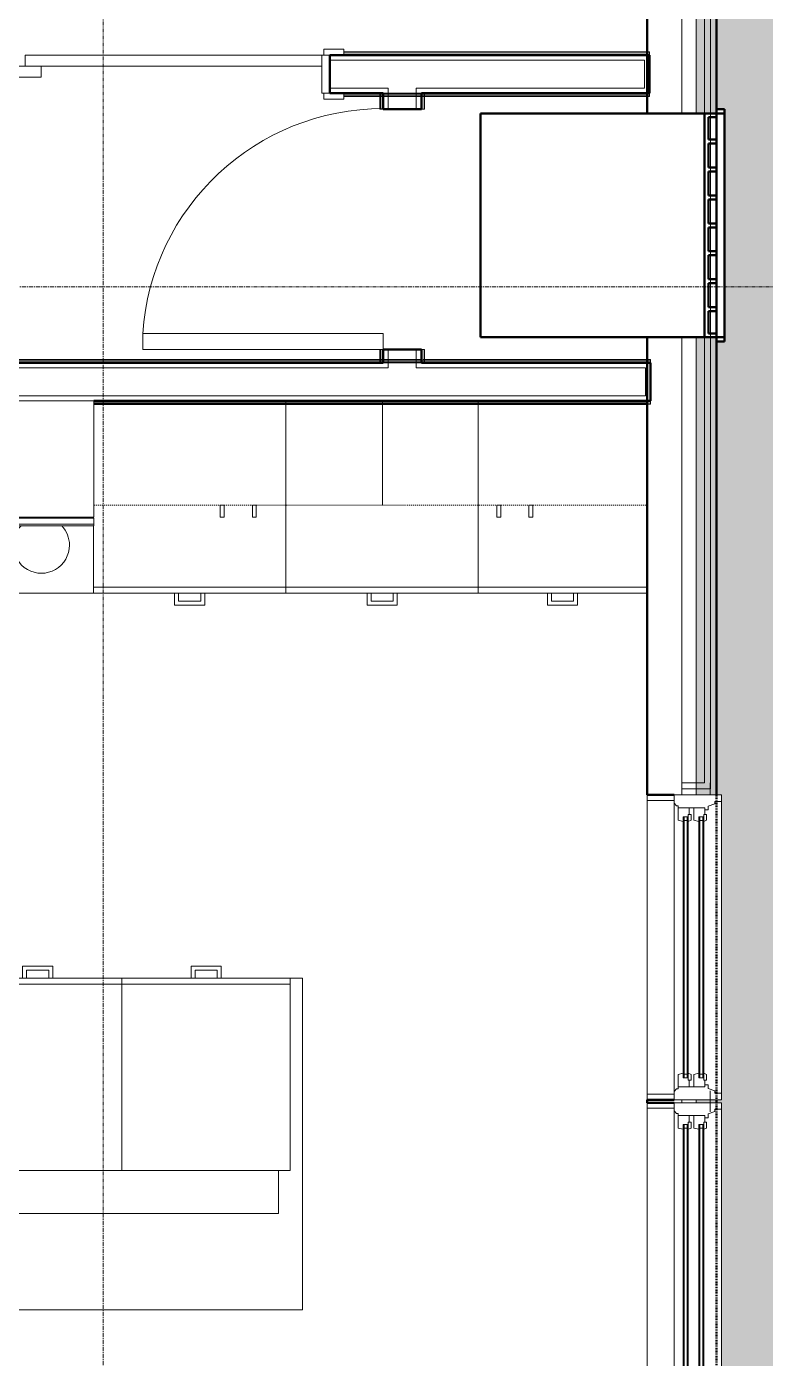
# Model space of a CAD drawing. Header units: inches. Extents: x -4235 to -464, y 9706 to 12425.
# Drawn here: x -2182.9 to -2090.7, y 11401.5 to 11567.6 of the extents above; entities that cross this region are included whole.
import ezdxf

# ---------------------------------------------------------------- set-up
doc = ezdxf.new("R2010")
doc.units = ezdxf.units.IN
doc.header["$MEASUREMENT"] = 0
for name, pattern in [('Dash', [0.25, 0.125, -0.125]), ('Dash 1_16_', [0.125, 0.0625, -0.0625]), ('Grid Line 1_2_', [0.875, 0.5, -0.125, 0.125, -0.125])]:
    doc.linetypes.add(name, pattern=pattern)
for name, color, linetype, lineweight in [('0-1', 7, 'Continuous', 5), ('0-2', 10, 'Continuous', 9), ('A-DOOR-1', 7, 'Continuous', 9), ('A-DOOR-2', 90, 'Continuous', 20), ('A-DOOR-FRAM-1', 90, 'Continuous', 20), ('A-FLOR-PATT-1', 9, 'Continuous', 9), ('A-GENM', 5, 'Continuous', 9), ('A-GENM-5', 5, 'Continuous', 50), ('A-GLAZ-1', 151, 'Continuous', 9), ('A-GLAZ-2', 151, 'Continuous', 20), ('A-WALL-1', 250, 'Continuous', 50), ('A-WALL-2', 50, 'Continuous', 13), ('A-WALL-3', 10, 'Continuous', 9), ('A-WALL-4', 254, 'Continuous', 9), ('A-WALL-5', 7, 'Continuous', 9), ('A-WALL-6', 113, 'Continuous', 9), ('A-WALL-7', 113, 'Continuous', 50), ('C-PROP-LINE-1', 91, 'Dash 1_16_', 50), ('Q-CASE-1', 254, 'Continuous', 9), ('Q-CASE-2', 7, 'Continuous', 9), ('Q-CASE-3', 10, 'Continuous', 9), ('Q-CASE-4', 7, 'Dash', 9), ('Q-SPCQ-1', 7, 'Continuous', 9), ('S-GRID-1', 1, 'Grid Line 1_2_', 9)]:
    doc.layers.add(name, color=color, linetype=linetype, lineweight=lineweight)

# ---------------------------------------------------------------- blocks, each defined once
blk = doc.blocks.new('Basic Wall _ INT - W4BØF - _5_8 GYP - 2X4 WOOD_BATT_ - 5_8 GYP_ - ___-2695084-BACKGROUND - 1ST FLOOR')
at = {"layer": 'A-WALL-3'}
for p, q in [((-2138.76, 11526.05), (-2138.67, 11526.05)), ((-2138.65, 11526.05), (-2138.58, 11526.05)), ((-2138.56, 11526.05), (-2138.52, 11526.05)), ((-2138.37, 11526.05), (-2133.62, 11526.05)), ((-2133.62, 11525.7), (-2138.37, 11525.7)), ((-2133.47, 11526.05), (-2133.42, 11526.05)), ((-2133.4, 11526.05), (-2133.33, 11526.05)), ((-2133.3, 11526.05), (-2133.21, 11526.05)), ((-2105.45, 11526.05), (-2105.03, 11526.05)), ((-2105.03, 11525.7), (-2105.45, 11525.7)), ((-2105.03, 11526.05), (-2105.03, 11526.11)), ((-2105.03, 11525.91), (-2105.03, 11526.05)), ((-2105.03, 11525.84), (-2105.03, 11525.9)), ((-2105.03, 11525.7), (-2105.03, 11525.72))]:
    blk.add_line(p, q, dxfattribs=at)
at = {"layer": 'A-WALL-4'}
for p, q in [((-2138.37, 11525.7), (-2298.92, 11525.7)), ((-2298.5, 11526.05), (-2138.79, 11526.05)), ((-2138.76, 11526.11), (-2138.67, 11526.11)), ((-2138.64, 11526.11), (-2138.58, 11526.11)), ((-2138.37, 11526.11), (-2133.62, 11526.11)), ((-2133.62, 11525.82), (-2138.37, 11525.82)), ((-2105.45, 11525.7), (-2133.62, 11525.7)), ((-2133.4, 11526.11), (-2133.33, 11526.11)), ((-2133.3, 11526.11), (-2133.21, 11526.11)), ((-2133.21, 11526.05), (-2105.45, 11526.05)), ((-2105.45, 11526.11), (-2105.03, 11526.11)), ((-2105.03, 11525.82), (-2105.45, 11525.82)), ((-2105.03, 11526.11), (-2105.03, 11525.99)), ((-2105.03, 11525.99), (-2105.03, 11525.82)), ((-2105.03, 11525.82), (-2105.03, 11525.81)), ((-2105.03, 11525.81), (-2105.03, 11525.76)), ((-2105.03, 11525.76), (-2105.03, 11525.74)), ((-2105.03, 11525.74), (-2105.03, 11525.7))]:
    blk.add_line(p, q, dxfattribs=at)
at = {"layer": 'A-WALL-5'}
for p, q in [((-2138.37, 11525.82), (-2298.92, 11525.82)), ((-2298.5, 11526.11), (-2138.79, 11526.11)), ((-2105.45, 11525.82), (-2133.62, 11525.82)), ((-2133.21, 11526.11), (-2105.45, 11526.11))]:
    blk.add_line(p, q, dxfattribs=at)
blk = doc.blocks.new('Basic Wall _ INT - W4BØF - _5_8 GYP - 2X4 WOOD_BATT_ - 5_8 GYP_ - ___-2695085-BACKGROUND - 1ST FLOOR')
at = {"layer": 'A-WALL-3'}
for p, q in [((-2105.45, 11520.95), (-2174.45, 11520.95)), ((-2174.45, 11520.82), (-2105.45, 11520.82)), ((-2105.03, 11520.95), (-2105.45, 11520.95)), ((-2105.03, 11520.93), (-2105.03, 11520.95)), ((-2105.03, 11520.75), (-2105.03, 11520.81)), ((-2105.03, 11520.6), (-2105.03, 11520.74)), ((-2174.45, 11520.6), (-2105.45, 11520.6)), ((-2105.45, 11520.6), (-2105.03, 11520.6)), ((-2105.03, 11520.54), (-2105.03, 11520.6))]:
    blk.add_line(p, q, dxfattribs=at)
at = {"layer": 'A-WALL-4'}
for p, q in [((-2105.45, 11520.82), (-2105.03, 11520.82)), ((-2105.03, 11520.95), (-2105.03, 11520.91)), ((-2105.03, 11520.91), (-2105.03, 11520.87)), ((-2105.03, 11520.87), (-2105.03, 11520.83)), ((-2105.03, 11520.83), (-2105.03, 11520.82)), ((-2105.03, 11520.82), (-2105.03, 11520.54)), ((-2174.45, 11520.54), (-2105.03, 11520.54))]:
    blk.add_line(p, q, dxfattribs=at)
blk = doc.blocks.new('Basic Wall _ INT - W4BØF - _5_8 GYP - 2X4 WOOD_BATT_ - 5_8 GYP_ - ___-2695090-BACKGROUND - 1ST FLOOR')
at = {"layer": 'A-WALL-3'}
for p, q in [((-2105.45, 11564.45), (-2105.15, 11564.45)), ((-2105.15, 11564.1), (-2105.45, 11564.1)), ((-2105.15, 11564.45), (-2105.15, 11564.51)), ((-2105.15, 11564.31), (-2105.15, 11564.45)), ((-2105.15, 11564.24), (-2105.15, 11564.3)), ((-2105.15, 11564.1), (-2105.15, 11564.12))]:
    blk.add_line(p, q, dxfattribs=at)
at = {"layer": 'A-WALL-4'}
for p, q in [((-2143.27, 11564.45), (-2105.45, 11564.45)), ((-2105.45, 11564.1), (-2143.27, 11564.1)), ((-2105.45, 11564.51), (-2105.15, 11564.51)), ((-2105.15, 11564.22), (-2105.45, 11564.22)), ((-2105.15, 11564.51), (-2105.15, 11564.22)), ((-2105.15, 11564.22), (-2105.15, 11564.18)), ((-2105.15, 11564.18), (-2105.15, 11564.14)), ((-2105.15, 11564.14), (-2105.15, 11564.1))]:
    blk.add_line(p, q, dxfattribs=at)
at = {"layer": 'A-WALL-5'}
for p, q in [((-2143.27, 11564.51), (-2105.45, 11564.51)), ((-2105.45, 11564.22), (-2143.27, 11564.22))]:
    blk.add_line(p, q, dxfattribs=at)
blk = doc.blocks.new('Basic Wall _ INT - W4BØF - _5_8 GYP - 2X4 WOOD_BATT_ - 5_8 GYP_ - ___-2695091-BACKGROUND - 1ST FLOOR')
at = {"layer": 'A-WALL-3'}
for p, q in [((-2143.27, 11559.35), (-2145.02, 11559.35)), ((-2138.79, 11559), (-2138.69, 11559)), ((-2138.67, 11559), (-2138.59, 11559)), ((-2138.58, 11559), (-2138.53, 11559)), ((-2133.62, 11559.35), (-2138.37, 11559.35)), ((-2138.37, 11559), (-2133.62, 11559)), ((-2133.48, 11559), (-2133.43, 11559)), ((-2133.42, 11559), (-2133.35, 11559)), ((-2133.33, 11559), (-2133.23, 11559)), ((-2105.15, 11559.35), (-2105.45, 11559.35)), ((-2105.45, 11559), (-2105.15, 11559)), ((-2105.15, 11559.33), (-2105.15, 11559.35)), ((-2105.15, 11559.15), (-2105.15, 11559.21)), ((-2105.15, 11559), (-2105.15, 11559.14)), ((-2105.15, 11558.94), (-2105.15, 11559))]:
    blk.add_line(p, q, dxfattribs=at)
at = {"layer": 'A-WALL-4'}
for p, q in [((-2138.37, 11559.35), (-2143.27, 11559.35)), ((-2143.27, 11559), (-2138.79, 11559)), ((-2138.79, 11558.94), (-2138.69, 11558.94)), ((-2138.67, 11558.94), (-2138.6, 11558.94)), ((-2138.58, 11558.94), (-2138.53, 11558.94)), ((-2138.37, 11559.22), (-2137.79, 11559.22)), ((-2138.37, 11558.94), (-2133.62, 11558.94)), ((-2137.75, 11559.22), (-2134.25, 11559.22)), ((-2134.21, 11559.22), (-2133.62, 11559.22)), ((-2105.45, 11559.35), (-2133.62, 11559.35)), ((-2133.48, 11558.94), (-2133.43, 11558.94)), ((-2133.42, 11558.94), (-2133.35, 11558.94)), ((-2133.33, 11558.94), (-2133.23, 11558.94)), ((-2133.21, 11559), (-2105.45, 11559)), ((-2105.45, 11559.22), (-2105.15, 11559.22)), ((-2105.45, 11558.94), (-2105.15, 11558.94)), ((-2105.15, 11559.35), (-2105.15, 11559.31)), ((-2105.15, 11559.31), (-2105.15, 11559.25)), ((-2105.15, 11559.25), (-2105.15, 11559.22)), ((-2105.15, 11559.22), (-2105.15, 11559.2)), ((-2105.15, 11559.2), (-2105.15, 11558.94))]:
    blk.add_line(p, q, dxfattribs=at)
at = {"layer": 'A-WALL-5'}
for p, q in [((-2143.27, 11559.22), (-2138.37, 11559.22)), ((-2143.27, 11558.94), (-2138.79, 11558.94)), ((-2133.62, 11559.22), (-2105.45, 11559.22)), ((-2133.21, 11558.94), (-2105.45, 11558.94))]:
    blk.add_line(p, q, dxfattribs=at)
blk = doc.blocks.new('Basic Wall _ INT - W4BØF - _5_8 GYP - 2X4 WOOD_BATT_ - 5_8 GYP_ - ___-2695092-BACKGROUND - 1ST FLOOR')
at = {"layer": 'A-WALL-3'}
for p, q in [((-2138.72, 11559.35), (-2138.79, 11559.35)), ((-2138.79, 11559.35), (-2138.5, 11559.35)), ((-2138.58, 11559.35), (-2138.72, 11559.35)), ((-2138.72, 11559.15), (-2138.72, 11559.2)), ((-2138.72, 11559.06), (-2138.72, 11559.13)), ((-2138.72, 11558.94), (-2138.72, 11559.04)), ((-2138.51, 11559.35), (-2138.58, 11559.35)), ((-2138.5, 11559.35), (-2138.44, 11559.35)), ((-2138.37, 11559.35), (-2138.4, 11559.35)), ((-2138.5, 11525.7), (-2138.79, 11525.7)), ((-2138.79, 11525.7), (-2138.72, 11525.7)), ((-2138.72, 11526.01), (-2138.72, 11526.11)), ((-2138.72, 11525.92), (-2138.72, 11525.99)), ((-2138.72, 11525.85), (-2138.72, 11525.9)), ((-2138.72, 11525.7), (-2138.58, 11525.7)), ((-2138.58, 11525.7), (-2138.51, 11525.7)), ((-2138.44, 11525.7), (-2138.5, 11525.7)), ((-2138.4, 11525.7), (-2138.37, 11525.7))]:
    blk.add_line(p, q, dxfattribs=at)
at = {"layer": 'A-WALL-4'}
for p, q in [((-2138.79, 11559.15), (-2138.79, 11559.2)), ((-2138.79, 11559.06), (-2138.79, 11559.13)), ((-2138.79, 11558.94), (-2138.79, 11559.04)), ((-2138.72, 11557.35), (-2138.72, 11558.94)), ((-2138.44, 11559.35), (-2138.42, 11559.35)), ((-2138.42, 11559.35), (-2138.37, 11559.35)), ((-2138.37, 11559.35), (-2138.37, 11557.35)), ((-2138.79, 11557.35), (-2138.72, 11557.35)), ((-2138.72, 11557.35), (-2138.58, 11557.35)), ((-2138.58, 11557.35), (-2138.51, 11557.35)), ((-2138.4, 11557.35), (-2138.37, 11557.35)), ((-2138.72, 11527.35), (-2138.79, 11527.35)), ((-2138.58, 11527.35), (-2138.72, 11527.35)), ((-2138.72, 11526.11), (-2138.72, 11527.35)), ((-2138.51, 11527.35), (-2138.58, 11527.35)), ((-2138.37, 11527.35), (-2138.4, 11527.35)), ((-2138.37, 11527.35), (-2138.37, 11525.7)), ((-2138.79, 11526.01), (-2138.79, 11526.11)), ((-2138.79, 11525.92), (-2138.79, 11525.99)), ((-2138.79, 11525.85), (-2138.79, 11525.9)), ((-2138.42, 11525.7), (-2138.44, 11525.7)), ((-2138.37, 11525.7), (-2138.42, 11525.7))]:
    blk.add_line(p, q, dxfattribs=at)
at = {"layer": 'A-WALL-5'}
for p, q in [((-2138.79, 11557.35), (-2138.79, 11558.94)), ((-2138.5, 11559.35), (-2138.5, 11557.35)), ((-2138.5, 11557.35), (-2138.79, 11557.35)), ((-2138.42, 11557.35), (-2138.5, 11557.35)), ((-2138.37, 11557.35), (-2138.42, 11557.35)), ((-2138.79, 11527.35), (-2138.5, 11527.35)), ((-2138.79, 11526.11), (-2138.79, 11527.35)), ((-2138.5, 11527.35), (-2138.5, 11525.7)), ((-2138.5, 11527.35), (-2138.42, 11527.35)), ((-2138.42, 11527.35), (-2138.37, 11527.35))]:
    blk.add_line(p, q, dxfattribs=at)
blk = doc.blocks.new('Basic Wall _ INT - W4BØF - _5_8 GYP - 2X4 WOOD_BATT_ - 5_8 GYP_ - ___-2695093-BACKGROUND - 1ST FLOOR')
at = {"layer": 'A-WALL-3'}
for p, q in [((-2133.6, 11559.35), (-2133.62, 11559.35)), ((-2133.56, 11559.35), (-2133.5, 11559.35)), ((-2133.5, 11559.35), (-2133.21, 11559.35)), ((-2133.42, 11559.35), (-2133.48, 11559.35)), ((-2133.27, 11559.35), (-2133.42, 11559.35)), ((-2133.21, 11559.35), (-2133.27, 11559.35)), ((-2133.27, 11559.06), (-2133.27, 11559.12)), ((-2133.27, 11558.94), (-2133.27, 11559.02)), ((-2133.62, 11525.7), (-2133.6, 11525.7)), ((-2133.5, 11525.7), (-2133.56, 11525.7)), ((-2133.21, 11525.7), (-2133.5, 11525.7)), ((-2133.48, 11525.7), (-2133.42, 11525.7)), ((-2133.42, 11525.7), (-2133.27, 11525.7)), ((-2133.27, 11526.01), (-2133.27, 11526.11)), ((-2133.27, 11525.91), (-2133.27, 11525.99)), ((-2133.27, 11525.85), (-2133.27, 11525.9)), ((-2133.27, 11525.7), (-2133.21, 11525.7))]:
    blk.add_line(p, q, dxfattribs=at)
at = {"layer": 'A-WALL-4'}
for p, q in [((-2133.62, 11559.35), (-2133.58, 11559.35)), ((-2133.62, 11559.35), (-2133.62, 11557.35)), ((-2133.58, 11559.35), (-2133.56, 11559.35)), ((-2133.27, 11557.35), (-2133.27, 11558.94)), ((-2133.21, 11559.06), (-2133.21, 11559.12)), ((-2133.21, 11558.94), (-2133.21, 11559.02)), ((-2133.62, 11557.35), (-2133.6, 11557.35)), ((-2133.48, 11557.35), (-2133.42, 11557.35)), ((-2133.42, 11557.35), (-2133.27, 11557.35)), ((-2133.27, 11557.35), (-2133.21, 11557.35)), ((-2133.6, 11527.35), (-2133.62, 11527.35)), ((-2133.62, 11527.35), (-2133.62, 11525.7)), ((-2133.42, 11527.35), (-2133.48, 11527.35)), ((-2133.27, 11527.35), (-2133.42, 11527.35)), ((-2133.21, 11527.35), (-2133.27, 11527.35)), ((-2133.27, 11526.11), (-2133.27, 11527.35)), ((-2133.58, 11525.7), (-2133.62, 11525.7)), ((-2133.56, 11525.7), (-2133.58, 11525.7)), ((-2133.21, 11526.01), (-2133.21, 11526.11)), ((-2133.21, 11525.91), (-2133.21, 11525.99)), ((-2133.21, 11525.85), (-2133.21, 11525.9))]:
    blk.add_line(p, q, dxfattribs=at)
at = {"layer": 'A-WALL-5'}
for p, q in [((-2133.5, 11557.35), (-2133.5, 11559.35)), ((-2133.21, 11557.35), (-2133.21, 11558.94)), ((-2133.58, 11557.35), (-2133.62, 11557.35)), ((-2133.5, 11557.35), (-2133.58, 11557.35)), ((-2133.21, 11557.35), (-2133.5, 11557.35)), ((-2133.62, 11527.35), (-2133.58, 11527.35)), ((-2133.58, 11527.35), (-2133.5, 11527.35)), ((-2133.5, 11525.7), (-2133.5, 11527.35)), ((-2133.5, 11527.35), (-2133.21, 11527.35)), ((-2133.21, 11526.11), (-2133.21, 11527.35))]:
    blk.add_line(p, q, dxfattribs=at)
blk = doc.blocks.new('SWING - SINGLE - FLUSH - 30_ x 70_ - MAGIC PAK DOOR - ACOUSTICAL SEAL - IN CLOSET-3199408-BACKGROUND - 1ST FLOOR')
at = {"layer": 'A-DOOR-1'}
blk.add_arc((15, -2.375), 30.067, 180, 266.18593, dxfattribs=at)
at = {"layer": 'A-DOOR-2'}
for p, q in [((13, -2.375), (13, -32.375)), ((15, -2.375), (13, -2.375)), ((15, -2.375), (15, -32.375)), ((15, -32.375), (13, -32.375))]:
    blk.add_line(p, q, dxfattribs=at)
blk = doc.blocks.new('SLIDING - FLUSH - 6-0 x 6-8-3203588-BACKGROUND - 1ST FLOOR')
at = {"layer": 'A-DOOR-1'}
for p, q in [((-38.75, 3.25), (-36.25, 3.25)), ((-38.75, 2.5), (-38.75, 3.25)), ((-36.25, 2.5), (-38.75, 2.5)), ((-36.25, 3.25), (-36.25, 2.5)), ((36.25, 3.25), (38.75, 3.25)), ((36.25, 2.5), (36.25, 3.25)), ((38.75, 2.5), (36.25, 2.5)), ((38.75, 3.25), (38.75, 2.5)), ((-38.75, -2.25), (-36.25, -2.25)), ((-38.75, -3), (-38.75, -2.25)), ((-36.25, -3), (-38.75, -3)), ((-36.25, -2.25), (-36.25, -3)), ((36.25, -2.25), (38.75, -2.25)), ((36.25, -3), (36.25, -2.25)), ((38.75, -3), (36.25, -3)), ((38.75, -2.25), (38.75, -3))]:
    blk.add_line(p, q, dxfattribs=at)
at = {"layer": 'A-DOOR-2'}
for p, q in [((-1, -0.875), (-1, 0.5)), ((-1, 0.5), (36, 0.5)), ((36, 0.5), (36, -0.875)), ((-36, -2.25), (-36, -0.875)), ((-36, -0.875), (1, -0.875)), ((36, -0.875), (-1, -0.875)), ((1, -0.875), (1, -2.25)), ((1, -2.25), (-36, -2.25))]:
    blk.add_line(p, q, dxfattribs=at)
at = {"layer": 'A-DOOR-FRAM-1'}
for p, q in [((-37, -2.25), (-37, 2.5)), ((-37, 2.5), (-36, 2.5)), ((-36, 2.5), (-36, -2.25)), ((36, 2.5), (37, 2.5)), ((36, -2.25), (36, 2.5)), ((37, 2.5), (37, -2.25)), ((-36, -2.25), (-37, -2.25)), ((37, -2.25), (36, -2.25))]:
    blk.add_line(p, q, dxfattribs=at)
blk = doc.blocks.new('Range - 24_ x 30_-V43-BACKGROUND - 1ST FLOOR')
at = {"layer": 'Q-SPCQ-1'}
blk.add_line((29.82, -22), (30, -22), dxfattribs=at)
for centre, radius, start, end in [((6.5, -6), 3.5, 360, 180), ((23.5, -6), 3, 0, 180), ((6.5, -6), 3.5, 180, 223.5665), ((6.5, -6), 3.5, 316.3873, 0), ((23.5, -6), 3, 180, 233.8773), ((23.5, -6), 3, 306.1227, 0), ((6.5, -6), 3.5, 261.0228, 278.9772)]:
    blk.add_arc(centre, radius, start, end, dxfattribs=at)
blk = doc.blocks.new('Base Cabinet 3 Drawer 230 - Base Cabinet 3 Drawer 230 24_-2554933-BACKGROUND - 1ST FLOOR')
at = {"layer": 'Q-CASE-1'}
for p, q in [((12.74, -0.38), (12.74, -23.25)), ((-11.26, -14.61), (-11.26, -14.49)), ((-11.26, -23.25), (-11.26, -15.6)), ((-11.26, -23.25), (-11.26, -24)), ((12.74, -23.25), (-11.26, -23.25)), ((12.74, -24), (12.74, -23.25)), ((-11.26, -24), (12.74, -24)), ((-1.14, -24), (-0.64, -24)), ((2.61, -24), (2.11, -24))]:
    blk.add_line(p, q, dxfattribs=at)
at = {"layer": 'Q-CASE-2'}
for p, q in [((-1.14, -24), (-1.14, -25.5)), ((-0.64, -25), (-0.64, -24)), ((2.11, -24), (2.11, -25)), ((2.61, -25.5), (2.61, -24)), ((-1.14, -25.5), (2.61, -25.5)), ((2.11, -25), (-0.64, -25))]:
    blk.add_line(p, q, dxfattribs=at)
at = {"layer": 'Q-CASE-3'}
for p, q in [((-11.2, 0), (12.74, 0)), ((12.74, 0), (12.74, -0.38)), ((-1.14, -24), (-0.64, -24)), ((-1.14, -24), (-0.64, -24)), ((2.61, -24), (2.11, -24)), ((2.61, -24), (2.11, -24))]:
    blk.add_line(p, q, dxfattribs=at)
blk = doc.blocks.new('Base Cabinet 3 Drawer 230 - Base Cabinet 3 Drawer 230 21_-2578998-BACKGROUND - 1ST FLOOR')
at = {"layer": 'Q-CASE-1'}
for p, q in [((-9.76, 24), (11.24, 24)), ((-9.76, 23.25), (-9.76, 24)), ((-0.64, 24), (-1.14, 24)), ((2.11, 24), (2.61, 24)), ((11.24, 24), (11.24, 23.25)), ((11.24, 23.25), (-9.76, 23.25)), ((-9.76, 23.25), (-9.76, 0.38)), ((11.24, 0.38), (11.24, 23.25))]:
    blk.add_line(p, q, dxfattribs=at)
at = {"layer": 'Q-CASE-2'}
for p, q in [((2.61, 25.5), (-1.14, 25.5)), ((-1.14, 25.5), (-1.14, 24)), ((-0.64, 24), (-0.64, 25)), ((-0.64, 25), (2.11, 25)), ((2.11, 25), (2.11, 24)), ((2.61, 24), (2.61, 25.5))]:
    blk.add_line(p, q, dxfattribs=at)
at = {"layer": 'Q-CASE-3'}
for p, q in [((-0.64, 24), (-1.14, 24)), ((-0.64, 24), (-1.14, 24)), ((2.11, 24), (2.61, 24)), ((2.11, 24), (2.61, 24)), ((-9.76, 0.38), (-9.76, 0.01)), ((11.24, 0), (11.24, 0.38)), ((-9.76, 0), (11.24, 0))]:
    blk.add_line(p, q, dxfattribs=at)
blk = doc.blocks.new('Base Cabinet 3 Drawer 230 - Base Cabinet 3 Drawer 230 24_-2578604-BACKGROUND - 1ST FLOOR')
at = {"layer": 'Q-CASE-1'}
for p, q in [((-11.26, 24), (12.74, 24)), ((-11.26, 23.25), (-11.26, 24)), ((-0.64, 24), (-1.14, 24)), ((2.11, 24), (2.61, 24)), ((12.74, 24), (12.74, 23.25)), ((12.74, 23.25), (-11.26, 23.25)), ((-11.26, 23.25), (-11.26, 0.38)), ((12.74, 0.38), (12.74, 23.25))]:
    blk.add_line(p, q, dxfattribs=at)
at = {"layer": 'Q-CASE-2'}
for p, q in [((2.61, 25.5), (-1.14, 25.5)), ((-1.14, 25.5), (-1.14, 24)), ((-0.64, 24), (-0.64, 25)), ((-0.64, 25), (2.11, 25)), ((2.11, 25), (2.11, 24)), ((2.61, 24), (2.61, 25.5))]:
    blk.add_line(p, q, dxfattribs=at)
at = {"layer": 'Q-CASE-3'}
for p, q in [((-0.64, 24), (-1.14, 24)), ((-0.64, 24), (-1.14, 24)), ((2.11, 24), (2.61, 24)), ((2.11, 24), (2.61, 24)), ((-11.26, 0.38), (-11.26, 0)), ((12.74, 0), (12.74, 0.38)), ((-11.26, 0), (12.74, 0))]:
    blk.add_line(p, q, dxfattribs=at)
blk = doc.blocks.new('300 Series Wall Hung Cabinet_302 - 33_ X 36_-2578343-BACKGROUND - 1ST FLOOR')
at = {"layer": 'Q-CASE-2'}
for p, q in [((-2.25, -15.38), (-1.76, -15.38)), ((-2.25, -15.38), (-2.25, -16.87)), ((-1.76, -16.87), (-1.76, -15.38)), ((1.75, -15.38), (2.24, -15.38)), ((1.75, -15.38), (1.75, -16.87)), ((2.24, -16.87), (2.24, -15.38)), ((-2.25, -16.87), (-1.76, -16.87)), ((1.75, -16.87), (2.24, -16.87))]:
    blk.add_line(p, q, dxfattribs=at)
at = {"layer": 'Q-CASE-4'}
for p, q in [((16.5, -2.38), (-16.5, -2.38)), ((-16.5, -2.38), (-16.5, -15.38)), ((16.5, -15.38), (16.5, -2.38)), ((-16.5, -15.38), (16.5, -15.38))]:
    blk.add_line(p, q, dxfattribs=at)
blk = doc.blocks.new('300 Series Wall Hung Cabinet_302 - 36_ x 36_-2578291-BACKGROUND - 1ST FLOOR')
at = {"layer": 'Q-CASE-2'}
for p, q in [((-2.25, -15.38), (-1.76, -15.38)), ((-2.25, -15.38), (-2.25, -16.87)), ((-1.76, -16.87), (-1.76, -15.38)), ((1.75, -15.38), (2.24, -15.38)), ((1.75, -15.38), (1.75, -16.87)), ((2.24, -16.87), (2.24, -15.38)), ((-2.25, -16.87), (-1.76, -16.87)), ((1.75, -16.87), (2.24, -16.87))]:
    blk.add_line(p, q, dxfattribs=at)
at = {"layer": 'Q-CASE-4'}
for p, q in [((18, -2.38), (-18, -2.38)), ((-18, -2.38), (-18, -15.38)), ((18, -15.38), (18, -2.38)), ((-18, -15.38), (18, -15.38))]:
    blk.add_line(p, q, dxfattribs=at)
blk = doc.blocks.new('30quot_MicrowaveVent_11166 - 70cm miele oven-2804781-BACKGROUND - 1ST FLOOR')
at = {"layer": 'Q-CASE-2'}
for p, q in [((15.68, 15.6), (-14.2, 15.6)), ((-14.2, 15.39), (-14.2, 15.6)), ((-14.2, 14.61), (-14.2, 15.39)), ((15.68, 15.39), (-14.2, 15.39)), ((8.88, 16.6), (7.69, 16.6)), ((7.69, 15.63), (7.69, 16.55)), ((8.88, 16.55), (8.88, 15.63)), ((15.68, 15.6), (15.68, 15.39)), ((15.68, 15.39), (15.68, 14.61)), ((15.68, 14.61), (-14.2, 14.61)), ((-14.2, 0), (-14.2, 14.49)), ((-14.2, 14.49), (15.68, 14.49)), ((15.68, 14.49), (15.68, 0)), ((-14.2, 0), (15.68, 0))]:
    blk.add_line(p, q, dxfattribs=at)
blk = doc.blocks.new('Base Cabinet 3 Drawer 230 - Base Cabinet 3 Drawer 230 21_-2554957-BACKGROUND - 1ST FLOOR')
at = {"layer": 'Q-CASE-1'}
for p, q in [((-9.76, -23.25), (-9.76, 0)), ((-9.76, 0), (2.1, 0)), ((2.13, 0), (11.24, 0)), ((11.24, 0), (11.24, -23.25)), ((-9.76, -23.25), (-9.76, -24)), ((11.24, -23.25), (-9.76, -23.25)), ((11.24, -24), (11.24, -23.25)), ((-9.76, -24), (11.24, -24)), ((-1.14, -24), (-0.64, -24)), ((2.61, -24), (2.11, -24))]:
    blk.add_line(p, q, dxfattribs=at)
at = {"layer": 'Q-CASE-2'}
for p, q in [((-1.14, -24), (-1.14, -25.5)), ((-0.64, -25), (-0.64, -24)), ((2.11, -24), (2.11, -25)), ((2.61, -25.5), (2.61, -24)), ((-1.14, -25.5), (2.61, -25.5)), ((2.11, -25), (-0.64, -25))]:
    blk.add_line(p, q, dxfattribs=at)
at = {"layer": 'Q-CASE-3'}
for p, q in [((-1.14, -24), (-0.64, -24)), ((-1.14, -24), (-0.64, -24)), ((2.61, -24), (2.13, -24)), ((2.61, -24), (2.13, -24))]:
    blk.add_line(p, q, dxfattribs=at)
blk = doc.blocks.new('Base Cabinet 3 Drawer 230 - Base Cabinet 3 Drawer 230 21_-V48-BACKGROUND - 1ST FLOOR')
at = {"layer": 'Q-CASE-1'}
for p, q in [((-9.76, -23.25), (-9.76, 0)), ((-9.76, 0), (11.24, 0)), ((11.24, 0), (11.24, -23.25)), ((-9.76, -23.25), (-9.76, -24)), ((11.24, -23.25), (-9.76, -23.25)), ((11.24, -24), (11.24, -23.25)), ((-9.76, -24), (11.24, -24)), ((-1.14, -24), (-0.64, -24)), ((2.61, -24), (2.11, -24))]:
    blk.add_line(p, q, dxfattribs=at)
at = {"layer": 'Q-CASE-2'}
for p, q in [((-1.14, -24), (-1.14, -25.5)), ((-0.64, -25), (-0.64, -24)), ((2.11, -24), (2.11, -25)), ((2.61, -25.5), (2.61, -24)), ((-1.14, -25.5), (2.61, -25.5)), ((2.11, -25), (-0.64, -25))]:
    blk.add_line(p, q, dxfattribs=at)
at = {"layer": 'Q-CASE-3'}
for p, q in [((-1.14, -24), (-0.64, -24)), ((-1.14, -24), (-0.64, -24)), ((2.61, -24), (2.11, -24)), ((2.61, -24), (2.11, -24))]:
    blk.add_line(p, q, dxfattribs=at)
blk = doc.blocks.new('CTR - 1st Phase - Unit Layouts_rvt-1-BACKGROUND - 1ST FLOOR')
at = {"layer": 'A-WALL-1'}
for p, q in [((-2105.15, 11564.1), (-2145.02, 11564.1)), ((-2145.02, 11564.1), (-2145.02, 11559.35)), ((-2105.15, 11563.47), (-2105.15, 11564.1)), ((-2105.15, 11559.97), (-2105.15, 11563.47)), ((-2145.02, 11559.35), (-2138.37, 11559.35)), ((-2138.37, 11559.35), (-2138.37, 11557.35)), ((-2133.62, 11559.35), (-2105.15, 11559.35)), ((-2133.62, 11557.35), (-2133.62, 11559.35)), ((-2105.15, 11559.35), (-2105.15, 11559.97)), ((-2138.37, 11557.35), (-2133.62, 11557.35)), ((-2138.37, 11527.35), (-2138.37, 11525.7)), ((-2133.62, 11527.35), (-2138.37, 11527.35)), ((-2133.62, 11525.7), (-2133.62, 11527.35)), ((-2138.37, 11525.7), (-2298.92, 11525.7)), ((-2105.03, 11525.7), (-2133.62, 11525.7)), ((-2105.03, 11525.07), (-2105.03, 11525.7)), ((-2105.03, 11521.57), (-2105.03, 11525.07)), ((-2174.45, 11520.95), (-2105.03, 11520.95)), ((-2105.45, 11520.95), (-2174.45, 11520.95)), ((-2105.45, 11520.57), (-2105.45, 11520.95)), ((-2105.03, 11520.95), (-2105.03, 11521.57)), ((-2174.45, 11520.57), (-2105.45, 11520.57))]:
    blk.add_line(p, q, dxfattribs=at)
at = {"layer": 'A-WALL-2'}
for p, q in [((-2145.02, 11563.47), (-2105.78, 11563.47)), ((-2105.78, 11559.97), (-2105.78, 11563.47)), ((-2145.02, 11559.97), (-2137.75, 11559.97)), ((-2137.75, 11559.35), (-2137.75, 11559.97)), ((-2137.75, 11557.35), (-2137.75, 11559.35)), ((-2134.25, 11559.97), (-2105.78, 11559.97)), ((-2134.25, 11559.35), (-2134.25, 11559.97)), ((-2134.25, 11557.35), (-2134.25, 11559.35)), ((-2137.75, 11525.7), (-2137.75, 11527.35)), ((-2134.25, 11525.7), (-2134.25, 11527.35)), ((-2137.75, 11525.07), (-2137.75, 11525.7)), ((-2134.25, 11525.07), (-2134.25, 11525.7)), ((-2299.54, 11525.07), (-2137.75, 11525.07)), ((-2134.25, 11525.07), (-2105.65, 11525.07)), ((-2105.65, 11521.57), (-2105.65, 11525.07)), ((-2277.14, 11521.57), (-2105.65, 11521.57))]:
    blk.add_line(p, q, dxfattribs=at)
at = {"layer": 'A-WALL-3'}
for p, q in [((-2145.02, 11559.35), (-2145.02, 11564.1)), ((-2105.45, 11564.1), (-2143.27, 11564.1)), ((-2105.15, 11564.1), (-2105.45, 11564.1)), ((-2105.15, 11564.1), (-2105.15, 11559.35)), ((-2145.02, 11559.35), (-2143.27, 11559.35)), ((-2143.27, 11559.35), (-2138.79, 11559.35)), ((-2138.79, 11559.35), (-2138.52, 11559.35)), ((-2138.37, 11559.2), (-2138.37, 11559.15)), ((-2138.37, 11559.13), (-2138.37, 11559.06)), ((-2138.37, 11559.04), (-2138.37, 11558.94)), ((-2138.37, 11558.94), (-2138.37, 11557.35)), ((-2133.62, 11559.06), (-2133.62, 11559.12)), ((-2133.62, 11558.94), (-2133.62, 11559.02)), ((-2133.62, 11557.35), (-2133.62, 11558.94)), ((-2133.48, 11559.35), (-2133.21, 11559.35)), ((-2133.21, 11559.35), (-2105.45, 11559.35)), ((-2105.45, 11559.35), (-2105.15, 11559.35)), ((-2138.37, 11527.35), (-2138.37, 11526.11)), ((-2133.62, 11526.11), (-2133.62, 11527.35)), ((-2138.79, 11525.7), (-2298.5, 11525.7)), ((-2138.52, 11525.7), (-2138.79, 11525.7)), ((-2138.37, 11526.11), (-2138.37, 11526.01)), ((-2138.37, 11525.99), (-2138.37, 11525.92)), ((-2138.37, 11525.9), (-2138.37, 11525.85)), ((-2133.62, 11526.01), (-2133.62, 11526.11)), ((-2133.62, 11525.91), (-2133.62, 11525.99)), ((-2133.62, 11525.85), (-2133.62, 11525.9)), ((-2133.21, 11525.7), (-2133.48, 11525.7)), ((-2105.45, 11525.7), (-2133.21, 11525.7)), ((-2105.03, 11525.7), (-2105.45, 11525.7)), ((-2105.03, 11525.7), (-2105.03, 11520.95)), ((-2174.45, 11520.95), (-2105.45, 11520.95)), ((-2105.45, 11520.95), (-2174.45, 11520.95)), ((-2105.45, 11520.95), (-2174.45, 11520.95)), ((-2174.45, 11520.95), (-2105.45, 11520.95)), ((-2105.45, 11520.95), (-2105.03, 11520.95)), ((-2105.45, 11520.95), (-2105.45, 11520.57)), ((-2105.45, 11520.57), (-2105.45, 11520.95)), ((-2105.45, 11520.95), (-2105.45, 11520.57)), ((-2105.45, 11520.57), (-2105.45, 11496.95)), ((-2151.45, 11424.95), (-2182.83, 11424.95)), ((-2151.45, 11424.95), (-2151.45, 11419.57)), ((-2302.45, 11419.57), (-2151.45, 11419.57))]:
    blk.add_line(p, q, dxfattribs=at)
at = {"layer": 'A-WALL-4'}
for p, q in [((-2133.62, 11557.35), (-2138.37, 11557.35)), ((-2138.37, 11527.35), (-2133.62, 11527.35)), ((-2174.45, 11520.57), (-2105.45, 11520.57)), ((-2105.45, 11496.95), (-2105.45, 11520.57)), ((-2105.45, 11496.95), (-2240.51, 11496.95)), ((-2192.63, 11448.95), (-2148.45, 11448.95)), ((-2148.45, 11448.95), (-2148.45, 11407.57)), ((-2182.83, 11424.95), (-2151.45, 11424.95)), ((-2151.45, 11419.57), (-2151.45, 11424.95)), ((-2151.45, 11419.57), (-2302.45, 11419.57)), ((-2148.45, 11407.57), (-2305.47, 11407.57))]:
    blk.add_line(p, q, dxfattribs=at)
at = {"layer": 'A-WALL-5'}
for p, q in [((-2240.51, 11496.95), (-2105.45, 11496.95)), ((-2148.45, 11448.95), (-2192.63, 11448.95)), ((-2148.45, 11407.57), (-2148.45, 11448.95)), ((-2305.47, 11407.57), (-2148.45, 11407.57))]:
    blk.add_line(p, q, dxfattribs=at)
at = {"layer": '0-2'}
for name, p in [('Basic Wall _ INT - W4BØF - _5_8 GYP - 2X4 WOOD_BATT_ - 5_8 GYP_ - ___-2695090-BACKGROUND - 1ST FLOOR', (0, 0)), ('Basic Wall _ INT - W4BØF - _5_8 GYP - 2X4 WOOD_BATT_ - 5_8 GYP_ - ___-2695091-BACKGROUND - 1ST FLOOR', (0, 0)), ('Basic Wall _ INT - W4BØF - _5_8 GYP - 2X4 WOOD_BATT_ - 5_8 GYP_ - ___-2695092-BACKGROUND - 1ST FLOOR', (0, 0)), ('Basic Wall _ INT - W4BØF - _5_8 GYP - 2X4 WOOD_BATT_ - 5_8 GYP_ - ___-2695093-BACKGROUND - 1ST FLOOR', (0, 0)), ('Basic Wall _ INT - W4BØF - _5_8 GYP - 2X4 WOOD_BATT_ - 5_8 GYP_ - ___-2695084-BACKGROUND - 1ST FLOOR', (0, 0)), ('Basic Wall _ INT - W4BØF - _5_8 GYP - 2X4 WOOD_BATT_ - 5_8 GYP_ - ___-2695085-BACKGROUND - 1ST FLOOR', (0, 0)), ('Base Cabinet 3 Drawer 230 - Base Cabinet 3 Drawer 230 24_-2554933-BACKGROUND - 1ST FLOOR', (-2163.25, 11520.95)), ('300 Series Wall Hung Cabinet_302 - 36_ x 36_-2578291-BACKGROUND - 1ST FLOOR', (-2156.45, 11523.32)), ('300 Series Wall Hung Cabinet_302 - 33_ X 36_-2578343-BACKGROUND - 1ST FLOOR', (-2121.95, 11523.32))]:
    blk.add_blockref(name, p, dxfattribs=at)
for name, p, rotation in [('SLIDING - FLUSH - 6-0 x 6-8-3203588-BACKGROUND - 1ST FLOOR', (-2182.02, 11561.85), 180), ('SWING - SINGLE - FLUSH - 30_ x 70_ - MAGIC PAK DOOR - ACOUSTICAL SEAL - IN CLOSET-3199408-BACKGROUND - 1ST FLOOR', (-2136, 11542.35), 269.9999999999856), ('30quot_MicrowaveVent_11166 - 70cm miele oven-2804781-BACKGROUND - 1ST FLOOR', (-2188.65, 11520.95), 180), ('Base Cabinet 3 Drawer 230 - Base Cabinet 3 Drawer 230 24_-2578604-BACKGROUND - 1ST FLOOR', (-2137.78, 11520.95), 180), ('Base Cabinet 3 Drawer 230 - Base Cabinet 3 Drawer 230 21_-2578998-BACKGROUND - 1ST FLOOR', (-2115.28, 11520.95), 180), ('Range - 24_ x 30_-V43-BACKGROUND - 1ST FLOOR', (-2174.51, 11496.95), 180), ('Base Cabinet 3 Drawer 230 - Base Cabinet 3 Drawer 230 21_-2554957-BACKGROUND - 1ST FLOOR', (-2180.74, 11424.95), 180), ('Base Cabinet 3 Drawer 230 - Base Cabinet 3 Drawer 230 21_-V48-BACKGROUND - 1ST FLOOR', (-2159.74, 11424.95), 180)]:
    blk.add_blockref(name, p, dxfattribs=dict(at, rotation=rotation))
blk = doc.blocks.new('Window-Double_Hung-Andersen-400_Series-Tilt_Wash - DOUBLE HUNG - COTTAGE - 1ST FLOOR-2889437-BACKGROUND - 1ST FLOOR')
at = {"layer": 'A-GLAZ-1'}
for p, q in [((-18.95, 4.31), (18.95, 4.31)), ((-18.95, 0.94), (-18.95, 4.31)), ((-18.32, 0.94), (-18.32, 4.31)), ((18.32, 0.94), (18.32, 4.31)), ((18.95, 4.31), (18.95, 0.94)), ((18.95, 0.94), (-18.95, 0.94)), ((-16.29, -0.31), (-15.7, -0.31)), ((-16.29, -0.69), (-15.7, -0.69)), ((-15.82, -0.69), (-15.82, -0.31)), ((-15.7, -0.19), (15.7, -0.19)), ((-15.7, -0.31), (15.7, -0.31)), ((-15.7, -0.69), (15.7, -0.69)), ((-15.7, -0.81), (15.7, -0.81)), ((16.29, -0.31), (15.7, -0.31)), ((16.29, -0.69), (15.7, -0.69)), ((15.82, -0.69), (15.82, -0.31)), ((-16.29, -2.25), (-15.7, -2.25)), ((-16.29, -2.63), (-15.7, -2.63)), ((-15.82, -2.63), (-15.82, -2.25)), ((-15.7, -2.13), (15.7, -2.13)), ((-15.7, -2.25), (15.7, -2.25)), ((-15.7, -2.63), (15.7, -2.63)), ((-15.7, -2.75), (15.7, -2.75)), ((16.29, -2.25), (15.7, -2.25)), ((16.29, -2.63), (15.7, -2.63)), ((15.82, -2.63), (15.82, -2.25))]:
    blk.add_line(p, q, dxfattribs=at)
at = {"layer": 'A-GLAZ-2'}
for p, q in [((-19.01, 0.94), (19.01, 0.94)), ((-19.01, -4.94), (-19.01, 0.94)), ((-17.67, 0.66), (-18, 0.94)), ((-17.67, 0.66), (-17.67, 0.44)), ((-17.67, 0.44), (-15.86, 0.44)), ((-17.42, -2.87), (-17.42, 0.44)), ((-15.86, 0.44), (-15.7, -0.19)), ((15.86, 0.44), (15.7, -0.19)), ((17.67, 0.44), (15.86, 0.44)), ((17.42, -2.87), (17.42, 0.44)), ((17.67, 0.66), (18, 0.94)), ((17.67, 0.66), (17.67, 0.44)), ((19.01, 0.94), (19.01, -4.94)), ((-17.42, -0.94), (-16.57, -0.94)), ((-17.42, -1.5), (-15.86, -1.5)), ((-16.57, -0.81), (-16.57, -1.16)), ((-15.7, -0.81), (-16.57, -0.81)), ((-15.86, -1.16), (-16.57, -1.16)), ((-16.29, -0.81), (-16.29, -0.19)), ((-15.7, -0.19), (-16.29, -0.19)), ((-15.86, -1.16), (-15.7, -0.81)), ((-15.86, -1.5), (-15.7, -2.13)), ((15.7, -0.19), (16.29, -0.19)), ((15.86, -1.16), (15.7, -0.81)), ((15.7, -0.81), (16.57, -0.81)), ((15.86, -1.5), (15.7, -2.13)), ((15.86, -1.16), (16.57, -1.16)), ((17.42, -1.5), (15.86, -1.5)), ((16.29, -0.81), (16.29, -0.19)), ((16.57, -0.81), (16.57, -1.16)), ((17.42, -0.94), (16.57, -0.94)), ((-17.92, -4.13), (-17.61, -3.31)), ((-17.61, -3.31), (-17.14, -3.31)), ((-17.42, -2.87), (-16.57, -2.87)), ((-17.14, -3.31), (-17.14, -2.87)), ((-16.57, -2.75), (-16.57, -3.09)), ((-15.7, -2.75), (-16.57, -2.75)), ((-15.86, -3.09), (-16.57, -3.09)), ((-16.29, -2.75), (-16.29, -2.13)), ((-15.7, -2.13), (-16.29, -2.13)), ((-15.86, -3.09), (-15.7, -2.75)), ((15.7, -2.13), (16.29, -2.13)), ((15.86, -3.09), (15.7, -2.75)), ((15.7, -2.75), (16.57, -2.75)), ((15.86, -3.09), (16.57, -3.09)), ((16.29, -2.75), (16.29, -2.13)), ((16.57, -2.75), (16.57, -3.09)), ((17.42, -2.87), (16.57, -2.87)), ((17.14, -3.31), (17.14, -2.87)), ((17.61, -3.31), (17.14, -3.31)), ((17.92, -4.13), (17.61, -3.31)), ((-19.01, -3.56), (-20.51, -3.56)), ((19.01, -4.94), (-19.01, -4.94)), ((-18.2, -4.13), (-17.92, -4.13)), ((-18.2, -4.94), (-18.2, -4.13)), ((18.2, -4.13), (17.92, -4.13)), ((18.2, -4.94), (18.2, -4.13)), ((19.01, -3.56), (20.51, -3.56))]:
    blk.add_line(p, q, dxfattribs=at)
blk = doc.blocks.new('V-Series_EWC4_SPVU_RFA_2015 - 1ST FLOOR-2484708-BACKGROUND - 1ST FLOOR')
at = {"layer": 'A-GENM'}
for p, q in [((-3131.33, 12089.69), (-3128.53, 12089.69)), ((-3128.03, 12089.69), (-3125.05, 12089.69)), ((-3124.55, 12089.69), (-3121.57, 12089.69)), ((-3121.07, 12089.69), (-3118.08, 12089.69)), ((-3117.58, 12089.69), (-3114.6, 12089.69)), ((-3114.1, 12089.69), (-3111.11, 12089.69)), ((-3110.61, 12089.69), (-3107.63, 12089.69)), ((-3107.13, 12089.69), (-3104.33, 12089.69))]:
    blk.add_line(p, q, dxfattribs=at)
at = {"layer": 'A-GENM-5'}
for p, q in [((-3131.77, 12090.69), (-3132.33, 12090.69)), ((-3132.33, 12090.69), (-3132.33, 12089.69)), ((-3103.89, 12090.69), (-3131.77, 12090.69)), ((-3131.77, 12090.69), (-3131.77, 12089.69)), ((-3131.77, 12089.69), (-3131.77, 12090.69)), ((-3103.89, 12089.69), (-3103.89, 12090.69)), ((-3103.33, 12090.69), (-3103.89, 12090.69)), ((-3103.89, 12090.69), (-3103.89, 12089.69)), ((-3103.33, 12089.69), (-3103.33, 12090.69)), ((-3132.33, 12089.69), (-3131.77, 12089.69)), ((-3131.77, 12089.69), (-3103.89, 12089.69)), ((-3131.77, 12089.69), (-3131.77, 12060.25)), ((-3131.33, 12089.69), (-3131.77, 12089.69)), ((-3131.33, 12088.69), (-3131.33, 12089.69)), ((-3128.03, 12089.69), (-3128.53, 12089.69)), ((-3128.53, 12089.69), (-3128.53, 12088.69)), ((-3128.03, 12088.69), (-3128.03, 12089.69)), ((-3124.55, 12089.69), (-3125.05, 12089.69)), ((-3125.05, 12089.69), (-3125.05, 12088.69)), ((-3124.55, 12088.69), (-3124.55, 12089.69)), ((-3121.07, 12089.69), (-3121.57, 12089.69)), ((-3121.57, 12089.69), (-3121.57, 12088.69)), ((-3121.07, 12088.69), (-3121.07, 12089.69)), ((-3117.58, 12089.69), (-3118.08, 12089.69)), ((-3118.08, 12089.69), (-3118.08, 12088.69)), ((-3117.58, 12088.69), (-3117.58, 12089.69)), ((-3114.1, 12089.69), (-3114.6, 12089.69)), ((-3114.6, 12089.69), (-3114.6, 12088.69)), ((-3114.1, 12088.69), (-3114.1, 12089.69)), ((-3110.61, 12089.69), (-3111.11, 12089.69)), ((-3111.11, 12089.69), (-3111.11, 12088.69)), ((-3110.61, 12088.69), (-3110.61, 12089.69)), ((-3107.13, 12089.69), (-3107.63, 12089.69)), ((-3107.63, 12089.69), (-3107.63, 12088.69)), ((-3107.13, 12088.69), (-3107.13, 12089.69)), ((-3103.89, 12089.69), (-3104.33, 12089.69)), ((-3104.33, 12089.69), (-3104.33, 12088.69)), ((-3103.89, 12089.69), (-3103.33, 12089.69)), ((-3103.89, 12060.25), (-3103.89, 12089.69)), ((-3128.53, 12088.69), (-3131.33, 12088.69)), ((-3125.05, 12088.69), (-3128.03, 12088.69)), ((-3121.57, 12088.69), (-3124.55, 12088.69)), ((-3118.08, 12088.69), (-3121.07, 12088.69)), ((-3114.6, 12088.69), (-3117.58, 12088.69)), ((-3111.11, 12088.69), (-3114.1, 12088.69)), ((-3107.63, 12088.69), (-3110.61, 12088.69)), ((-3104.33, 12088.69), (-3107.13, 12088.69)), ((-3131.77, 12060.25), (-3103.89, 12060.25))]:
    blk.add_line(p, q, dxfattribs=at)
blk = doc.blocks.new('Family - ___-2835903-BACKGROUND - 1ST FLOOR')
at = {"layer": 'C-PROP-LINE-1'}
blk.add_line((-2096.82, 11276.29), (-2096.82, 12089.69), dxfattribs=at)

msp = doc.modelspace()

# ---------------------------------------------------------------- hatches: boundary and pattern name
at = {"layer": 'A-FLOR-PATT-1'}
h = msp.add_hatch(dxfattribs=at)
h.set_pattern_fill('FP_5', color=256, style=0, pattern_type=2)
h.set_pattern_definition([(0, (0, 0), (15.36, 3.84), [1.267, -10.253, 1.267, -10.253, -61.44]), (0, (0, 0), (15.36, 3.84), [-23.04, 1.267, -21.773, 1.267, -10.253, -26.88]), (0, (0, 0), (15.36, 3.84), [-57.6, 1.267, -6.413, 1.267, -17.933]), (120, (5.76, 1.92), (-11.0055376, 11.3821502), [1.267, -10.253, 1.267, -10.253, -61.44]), (120, (5.76, 1.92), (-11.0055376, 11.3821502), [-23.04, 1.267, -21.773, 1.267, -10.253, -26.88]), (120, (5.76, 1.92), (-11.0055376, 11.3821502), [-57.6, 1.267, -6.413, 1.267, -17.933]), (240, (7.68, 9.6), (-4.3544624, -15.2221502), [1.267, -10.253, 1.267, -10.253, -61.44]), (240, (7.68, 9.6), (-4.3544624, -15.2221502), [-23.04, 1.267, -21.773, 1.267, -10.253, -26.88]), (240, (7.68, 9.6), (-4.3544624, -15.2221502), [-57.6, 1.267, -6.413, 1.267, -17.933])])
h.paths.add_polyline_path([(-1941.32, 11049.39), (-1940.32, 11049.39), (-1940.32, 12088.69), (-1941.32, 12088.68), (-1941.32, 11050.83)], flags=0)
h.paths.add_polyline_path([(-2014.69, 11109.39), (-1999.32, 11109.39), (-1999.32, 12088.69), (-2098.7, 12088.66), (-2098.7, 12087.19), (-2099.32, 12087.19), (-2099.32, 11970.8), (-2096.2, 11970.8), (-2096.2, 11932.78), (-2099.32, 11932.78), (-2099.32, 11932.4), (-2096.2, 11932.4), (-2096.2, 11894.38), (-2099.32, 11894.38), (-2099.32, 11840.19), (-2096.82, 11840.19), (-2096.82, 11840.75), (-2095.82, 11840.75), (-2095.82, 11811.75), (-2096.82, 11811.75), (-2096.82, 11812.31), (-2099.32, 11812.31), (-2099.32, 11778.8), (-2096.2, 11778.8), (-2096.2, 11740.78), (-2099.32, 11740.78), (-2099.32, 11740.4), (-2096.2, 11740.4), (-2096.2, 11702.38), (-2099.32, 11702.38), (-2099.32, 11663.6), (-2096.2, 11663.6), (-2096.2, 11625.58), (-2099.32, 11625.58), (-2099.32, 11556.79), (-2096.82, 11556.79), (-2096.82, 11557.35), (-2095.82, 11557.35), (-2095.82, 11528.35), (-2096.82, 11528.35), (-2096.82, 11528.91), (-2099.32, 11528.91), (-2099.32, 11471.79), (-2096.2, 11471.79), (-2096.2, 11433.77), (-2099.32, 11433.77), (-2099.32, 11433.39), (-2096.2, 11433.39), (-2096.2, 11395.37), (-2099.32, 11395.37), (-2099.32, 11356.4), (-2096.2, 11356.4), (-2096.2, 11318.38), (-2099.32, 11318.38), (-2099.32, 11109.39), (-2097.57, 11109.39), (-2097.57, 11123.52), (-2099.07, 11123.52), (-2099.01, 11123.67), (-2098.86, 11123.73), (-2097.89, 11123.8), (-2097.89, 11126.25), (-2098.86, 11126.31), (-2099.01, 11126.37), (-2099.07, 11126.52), (-2097.57, 11126.52), (-2097.57, 11161.34), (-2099.07, 11161.34), (-2099.01, 11161.49), (-2098.86, 11161.55), (-2097.89, 11161.61), (-2097.89, 11164.06), (-2098.86, 11164.13), (-2099.01, 11164.19), (-2099.07, 11164.34), (-2097.57, 11164.34), (-2097.57, 11199.16), (-2099.07, 11199.16), (-2099.01, 11199.31), (-2098.86, 11199.37), (-2097.89, 11199.43), (-2097.89, 11201.88), (-2098.86, 11201.95), (-2099.01, 11202.01), (-2099.07, 11202.16), (-2097.57, 11202.16), (-2097.57, 11236.97), (-2099.07, 11236.97), (-2099.01, 11237.12), (-2098.86, 11237.18), (-2097.89, 11237.25), (-2097.89, 11239.7), (-2098.86, 11239.76), (-2099.01, 11239.82), (-2099.07, 11239.97), (-2097.57, 11239.97), (-2097.57, 11273.29), (-2099.07, 11273.29), (-2099.01, 11273.44), (-2098.86, 11273.5), (-2097.89, 11273.56), (-2097.89, 11276.01), (-2098.86, 11276.08), (-2099.01, 11276.14), (-2099.07, 11276.29), (-2097.57, 11276.26), (-2097.57, 11274.79), (-2096.82, 11274.79), (-2096.82, 11109.39), (-2070.75, 11109.39)], flags=0)
h.paths.add_polyline_path([(-2006.96, 11112.76), (-2007.99, 11112.9), (-2008.96, 11113.3), (-2009.79, 11113.93), (-2010.42, 11114.76), (-2010.82, 11115.73), (-2010.96, 11116.76), (-2010.82, 11117.8), (-2010.42, 11118.76), (-2009.79, 11119.59), (-2008.96, 11120.23), (-2007.99, 11120.63), (-2006.96, 11120.76), (-2005.92, 11120.63), (-2004.96, 11120.23), (-2004.13, 11119.59), (-2003.49, 11118.76), (-2003.09, 11117.8), (-2002.96, 11116.76), (-2003.09, 11115.73), (-2003.49, 11114.76), (-2004.13, 11113.93), (-2004.96, 11113.3), (-2005.92, 11112.9)], flags=0)

# ---------------------------------------------------------------- linework, layer by layer
at = {"layer": 'A-WALL-6'}
for p, q in [((-2101.14, 11556.79), (-2101.14, 11625.58)), ((-2099.32, 11625.58), (-2099.32, 11556.79)), ((-2098.32, 11556.79), (-2098.32, 11624.08)), ((-2097.57, 11472.54), (-2097.57, 11624.83)), ((-2101.14, 11471.79), (-2101.14, 11528.91)), ((-2099.32, 11528.91), (-2099.32, 11471.79)), ((-2098.32, 11473.29), (-2098.32, 11528.91)), ((-2101.14, 11473.29), (-2098.32, 11473.29)), ((-2101.14, 11472.54), (-2097.57, 11472.54)), ((-2105.45, 11471.79), (-2105.45, 11471.73)), ((-2105.45, 11433.77), (-2105.45, 11433.83)), ((-2105.45, 11433.33), (-2105.45, 11433.39)), ((-2101.14, 11433.39), (-2101.14, 11433.77)), ((-2099.32, 11433.77), (-2099.32, 11433.39))]:
    msp.add_line(p, q, dxfattribs=at)
at = {"layer": 'A-WALL-7'}
for p, q in [((-2105.45, 11625.58), (-2105.45, 11556.79)), ((-2096.82, 11471.79), (-2096.82, 11625.58)), ((-2105.45, 11556.79), (-2098.32, 11556.79)), ((-2098.32, 11556.79), (-2098.32, 11528.91)), ((-2098.32, 11528.91), (-2105.45, 11528.91)), ((-2105.45, 11528.91), (-2105.45, 11471.79)), ((-2105.45, 11471.79), (-2102.07, 11471.79)), ((-2102.07, 11433.77), (-2105.45, 11433.77)), ((-2105.45, 11433.77), (-2105.45, 11433.39)), ((-2105.45, 11433.39), (-2102.07, 11433.39)), ((-2096.82, 11433.39), (-2096.82, 11433.77))]:
    msp.add_line(p, q, dxfattribs=at)
at = {"layer": 'S-GRID-1'}
for p, q in [((-2173.32, 9836.18), (-2173.32, 12375.68)), ((-464.45, 11535.19), (-4185.7, 11535.19))]:
    msp.add_line(p, q, dxfattribs=at)

# ---------------------------------------------------------------- block references
at = {"layer": '0-1'}
msp.add_blockref('CTR - 1st Phase - Unit Layouts_rvt-1-BACKGROUND - 1ST FLOOR', (0, 0), dxfattribs=at)
at = {"layer": 'A-GENM', "rotation": 269.9999999999999}
msp.add_blockref('V-Series_EWC4_SPVU_RFA_2015 - 1ST FLOOR-2484708-BACKGROUND - 1ST FLOOR', (-14186.51, 8425.02), dxfattribs=at)
at = {"layer": 'A-GLAZ-1', "rotation": 89.99999999999882}
for p in [(-2101.14, 11452.78), (-2101.14, 11414.38)]:
    msp.add_blockref('Window-Double_Hung-Andersen-400_Series-Tilt_Wash - DOUBLE HUNG - COTTAGE - 1ST FLOOR-2889437-BACKGROUND - 1ST FLOOR', p, dxfattribs=at)
at = {"layer": 'C-PROP-LINE-1'}
msp.add_blockref('Family - ___-2835903-BACKGROUND - 1ST FLOOR', (0, 0), dxfattribs=at)

doc.saveas('drawing.dxf')
